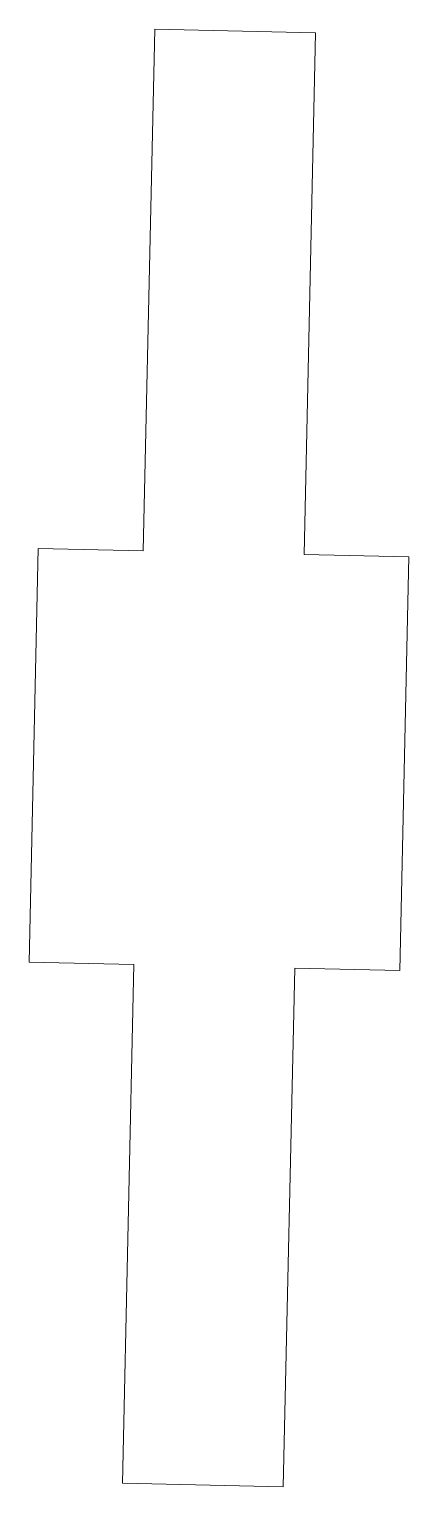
# Model space of a CAD drawing. Header units: millimetres. Extents: x 3446.7 to 3457.6, y 1400.2 to 1442.2.
import ezdxf

# ---------------------------------------------------------------- set-up
doc = ezdxf.new("R2010")
doc.units = ezdxf.units.MM

msp = doc.modelspace()

# ---------------------------------------------------------------- linework, layer by layer
at = {"lineweight": 20}
for points, knots in [([(3453.985, 1400.231), (3453.985, 1400.231), (3449.346, 1400.334), (3449.346, 1400.334), (3449.346, 1400.334), (3449.346, 1400.334), (3449.679, 1415.271), (3449.679, 1415.271), (3449.679, 1415.271), (3449.679, 1415.271), (3446.656, 1415.339), (3446.656, 1415.339), (3446.656, 1415.339), (3446.656, 1415.339), (3446.921, 1427.253), (3446.921, 1427.253), (3446.921, 1427.253), (3446.921, 1427.253), (3449.945, 1427.186), (3449.945, 1427.186), (3449.945, 1427.186), (3449.945, 1427.186), (3450.279, 1442.212), (3450.279, 1442.212), (3450.279, 1442.212), (3450.279, 1442.212), (3454.918, 1442.108), (3454.918, 1442.108)], [0, 0, 0, 0, 0.125, 0.125, 0.125, 0.125, 0.25, 0.25, 0.25, 0.25, 0.375, 0.375, 0.375, 0.375, 0.5, 0.5, 0.5, 0.5, 0.625, 0.625, 0.625, 0.625, 0.75, 0.75, 0.75, 0.75, 1, 1, 1, 1]), ([(3454.918, 1442.108), (3454.918, 1442.108), (3454.583, 1427.082), (3454.583, 1427.082), (3454.583, 1427.082), (3454.583, 1427.082), (3457.606, 1427.015), (3457.606, 1427.015), (3457.606, 1427.015), (3457.606, 1427.015), (3457.341, 1415.101), (3457.341, 1415.101), (3457.341, 1415.101), (3457.341, 1415.101), (3454.318, 1415.168), (3454.318, 1415.168), (3454.318, 1415.168), (3454.318, 1415.168), (3453.985, 1400.231), (3453.985, 1400.231)], [0, 0, 0, 0, 0.166667, 0.166667, 0.166667, 0.166667, 0.333333, 0.333333, 0.333333, 0.333333, 0.5, 0.5, 0.5, 0.5, 0.666667, 0.666667, 0.666667, 0.666667, 1, 1, 1, 1])]:
    msp.add_open_spline(points, degree=3, knots=knots, dxfattribs=at)

doc.saveas('drawing.dxf')
